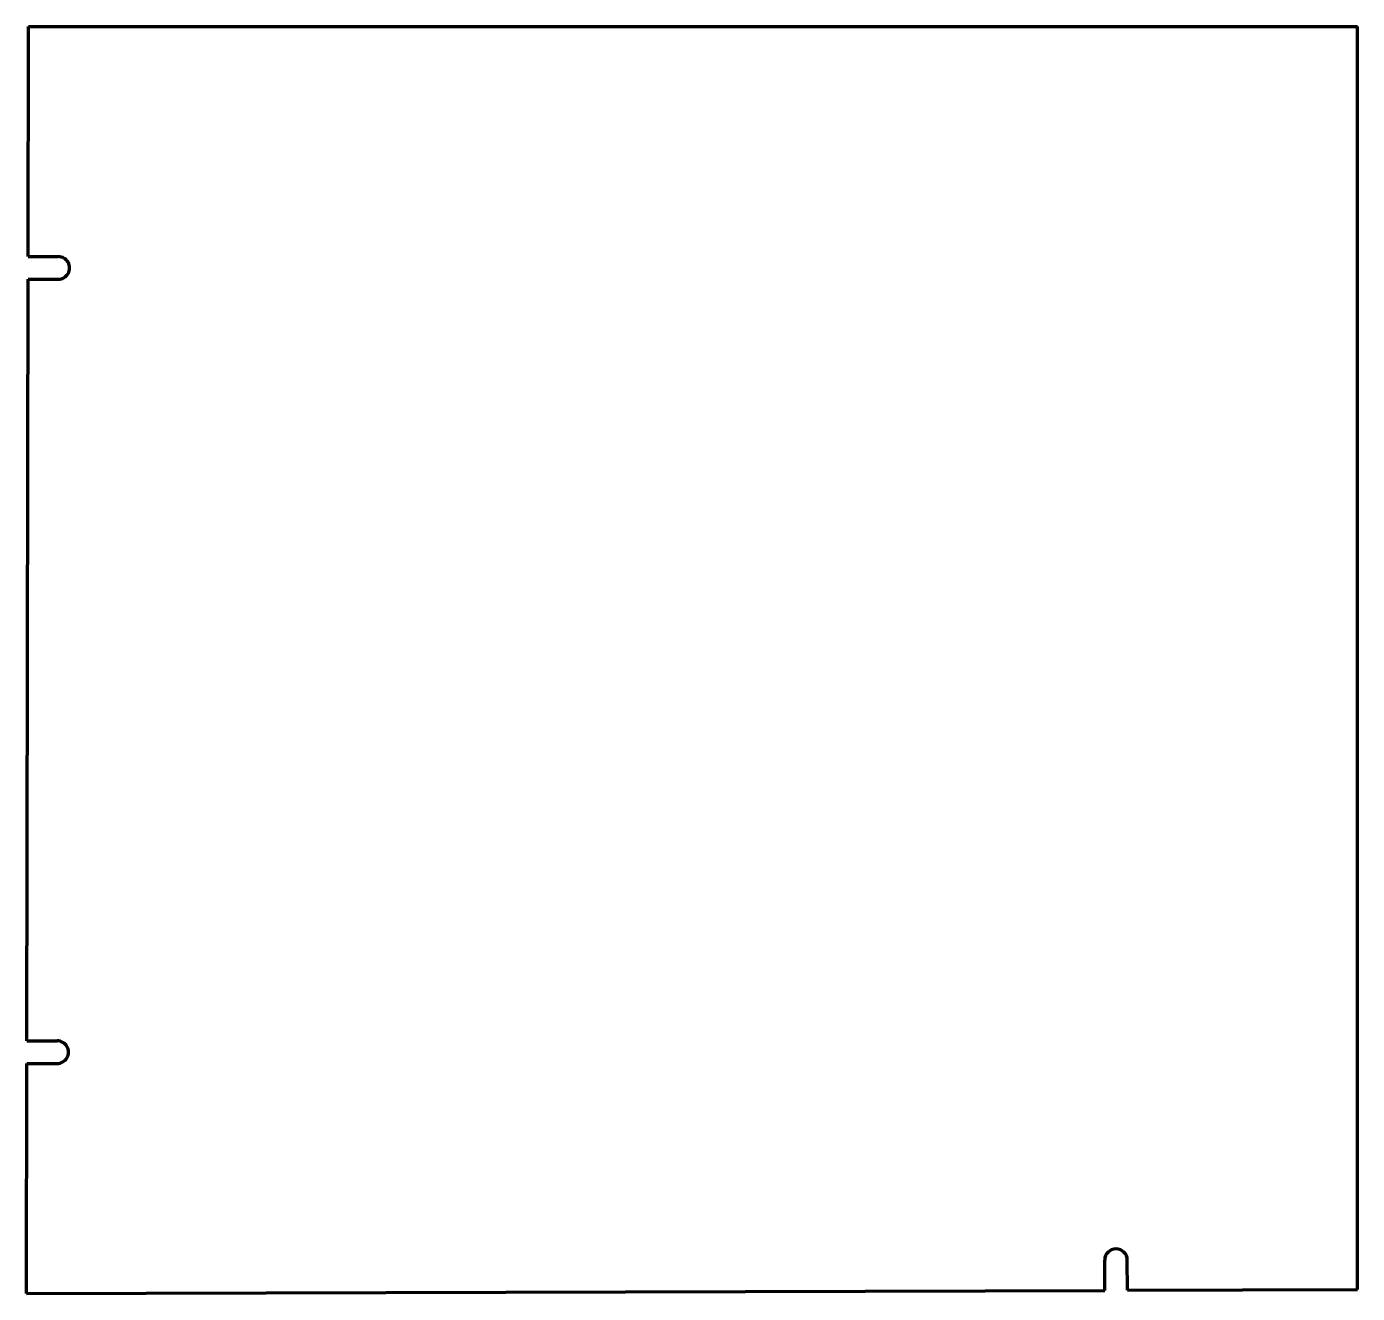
# Model space of a CAD drawing. Header units: inches. Extents: x 0 to 44.1, y 0 to 42.
import ezdxf

# ---------------------------------------------------------------- set-up
doc = ezdxf.new("R2010")
doc.units = ezdxf.units.IN
doc.header["$MEASUREMENT"] = 0
doc.layers.get('0').update_dxf_attribs({"linetype": 'CONTINUOUS'})

msp = doc.modelspace()

# ---------------------------------------------------------------- linework, layer by layer
at = {"color": 7, "lineweight": 90}
for p, q in [((0.051, 34.375), (0.062, 42)), ((0.062, 42), (44.125, 42)), ((44.125, 0.125), (44.125, 42)), ((0.051, 34.375), (1.051, 34.374)), ((0.012, 8.375), (0.05, 33.625)), ((0.05, 33.625), (1.05, 33.624)), ((0.012, 8.375), (1.012, 8.374)), ((0, 0), (0.011, 7.625)), ((0.011, 7.625), (1.011, 7.624)), ((35.75, 0.101), (35.747, 1.101)), ((36.5, 0.103), (36.497, 1.103)), ((0, 0), (35.75, 0.101)), ((36.5, 0.103), (44.125, 0.125))]:
    msp.add_line(p, q, dxfattribs=at)
for centre, start, end in [((1.051, 33.999), 269.9147, 449.9147), ((1.012, 7.999), 269.9147, 449.9147), ((36.122, 1.102), 0.1623, 180.1623)]:
    msp.add_arc(centre, 0.375, start, end, dxfattribs=at)

doc.saveas('drawing.dxf')
